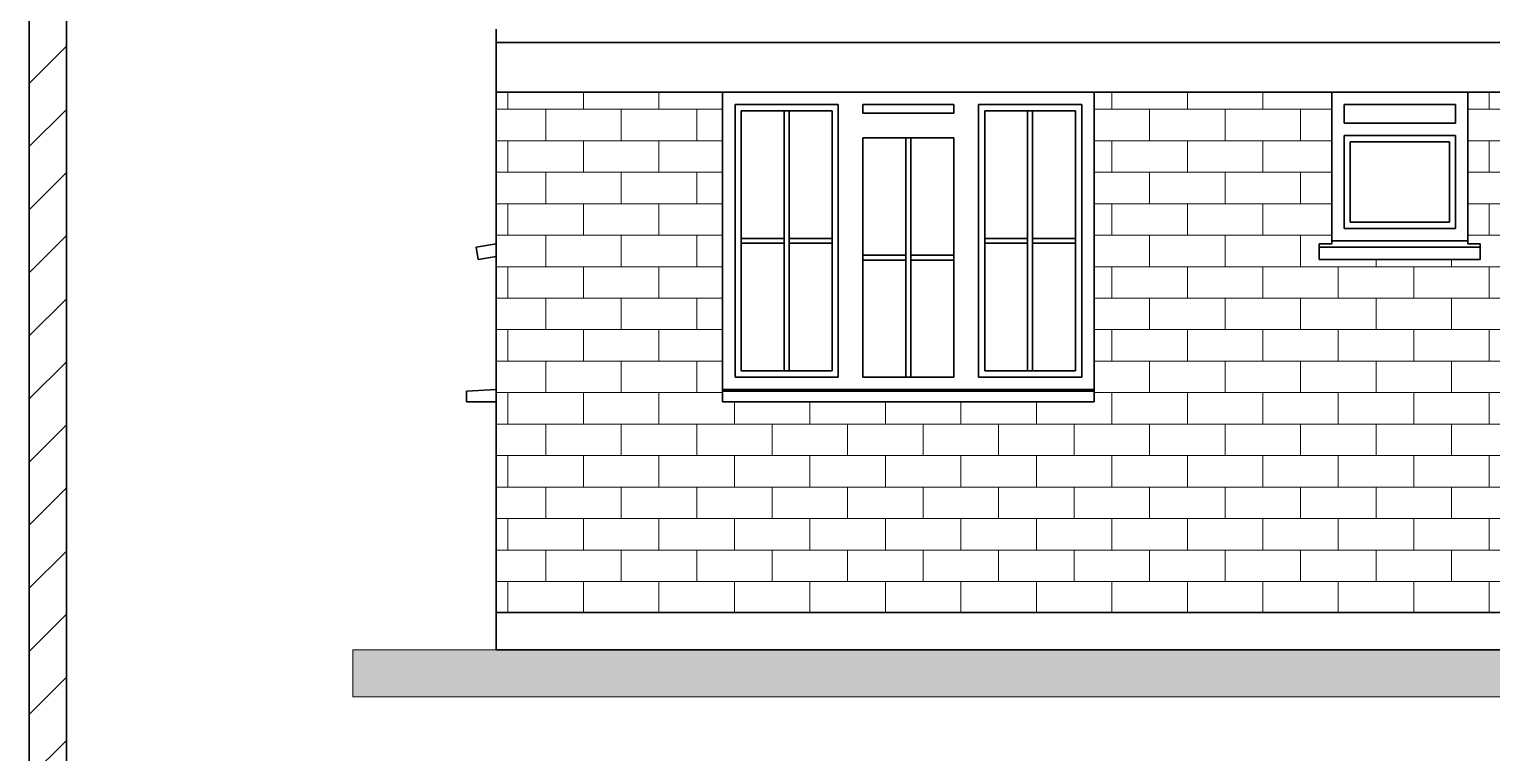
# Model space of a CAD drawing. Header units: millimetres. Extents: x 102766 to 172228, y -127504 to -81044.
# Drawn here: x 102766 to 108671, y -94417 to -91498 of the extents above; entities that cross this region are included whole.
import ezdxf

# ---------------------------------------------------------------- set-up
doc = ezdxf.new("R2010")
doc.units = ezdxf.units.MM
doc.header["$MEASUREMENT"] = 0
for name, color, linetype, lineweight, true_color in [('2D Drafting - General_Pen_No__105', 7, 'Continuous', 13, 0xcae6ff), ('2D Drafting - General_Pen_No__82', 7, 'Continuous', 20, 0xaaaaaa), ('Structural - Bearing_Pen_No__107', 7, 'Continuous', 13, 0xaaaaaa)]:
    doc.layers.add(name, color=color, linetype=linetype, lineweight=lineweight, true_color=true_color)
for name, color, linetype, lineweight in [('2D Drafting - General_Pen_No__20', 1, 'Continuous', 0), ('Structural - Bearing_Pen_No__21', 7, 'Continuous', 35), ('Structural - Bearing_Pen_No__27', 7, 'Continuous', 35)]:
    doc.layers.add(name, color=color, linetype=linetype, lineweight=lineweight)
doc.layers.add('Structural - Bearing', color=7, linetype='Continuous')

# ---------------------------------------------------------------- blocks, each defined once
blk = doc.blocks.new('Wall_77', base_point=(102765.9, -81043.6))
at = {"layer": 'Structural - Bearing_Pen_No__107', "linetype": 'Continuous'}
h = blk.add_hatch(dxfattribs=at)
h.set_pattern_fill('Masonry_Block', color=256, style=0, pattern_type=2)
h.set_pattern_definition([(45, (0, 0), (-127.27922, 127.27922), [])])
h.paths.add_polyline_path([(102765.9, -81043.6), (102765.9, -127503.7), (102915.9, -127353.7), (102915.9, -81193.6)])
at = {"layer": 'Structural - Bearing_Pen_No__27', "linetype": 'Continuous', "flags": 128}
for points in [[(102765.9, -81043.6), (102765.9, -127503.7)], [(102915.9, -127353.7), (102915.9, -81193.6)]]:
    blk.add_lwpolyline(points, dxfattribs=at)

msp = doc.modelspace()

# ---------------------------------------------------------------- hatches: boundary and pattern name
at = {"layer": '2D Drafting - General_Pen_No__82', "linetype": 'Continuous'}
h = msp.add_hatch(dxfattribs=at)
h.set_pattern_fill('Shingle', color=256, style=0, pattern_type=2)
h.set_pattern_definition([(0, (0, 0), (0, 127), []), (90, (0, 0), (-304.8, 0), [127, -127]), (90, (152.4, 127), (-304.8, 0), [127, -127])])
h.paths.add_polyline_path([(112952.3, -93851.6), (112952.3, -91751.6), (112080.6, -91751.6), (112080.6, -91801.6), (112080.6, -92901.6), (112080.6, -92951.6), (112080.6, -92957.9), (112080.6, -93001.6), (110580.6, -93001.6), (110580.6, -92957.9), (110580.6, -92951.6), (110580.6, -92901.6), (110580.6, -91801.6), (110580.6, -91751.6), (109644.8, -91751.6), (109644.8, -92363.4), (109694.8, -92363.4), (109694.8, -92377.7), (109694.8, -92426.9), (109044.8, -92426.9), (109044.8, -92377.7), (109044.8, -92363.4), (109094.8, -92363.4), (109094.8, -91751.6), (108575.1, -91751.6), (108575.1, -92363.4), (108625.1, -92363.4), (108625.1, -92377.7), (108625.1, -92426.9), (107975.1, -92426.9), (107975.1, -92377.7), (107975.1, -92363.4), (108025.1, -92363.4), (108025.1, -91751.6), (107065.8, -91751.6), (107065.8, -91801.6), (107065.8, -92901.6), (107065.8, -92951.6), (107065.8, -92957.9), (107065.8, -93001.6), (105565.8, -93001.6), (105565.8, -92957.9), (105565.8, -92951.6), (105565.8, -92901.6), (105565.8, -91801.6), (105565.8, -91751.6), (104651.4, -91751.6), (104651.4, -93851.6)])
msp.add_hatch(color=256, dxfattribs=at).paths.add_polyline_path([(104072.9, -94001.6), (119523.3, -94001.6), (119523.3, -94191.8), (104072.9, -94191.8)])

# ---------------------------------------------------------------- linework, layer by layer
at = {"layer": '2D Drafting - General_Pen_No__105', "linetype": 'Continuous', "flags": 128}
msp.add_lwpolyline([(109094.8, -91751.6), (108575.1, -91751.6), (108575.1, -92363.4), (108625.1, -92363.4), (108625.1, -92377.7), (108625.1, -92426.9), (107975.1, -92426.9), (107975.1, -92377.7), (107975.1, -92363.4), (108025.1, -92363.4), (108025.1, -91751.6), (107065.8, -91751.6), (107065.8, -91801.6), (107065.8, -92901.6), (107065.8, -92951.6), (107065.8, -92957.9), (107065.8, -93001.6), (105565.8, -93001.6), (105565.8, -92957.9), (105565.8, -92951.6), (105565.8, -92901.6), (105565.8, -91801.6), (105565.8, -91751.6), (104651.4, -91751.6), (104651.4, -93851.6), (112952.3, -93851.6)], dxfattribs=at)
msp.add_lwpolyline([(104072.9, -94001.6), (119523.3, -94001.6), (119523.3, -94191.8), (104072.9, -94191.8)], close=True, dxfattribs=at)
at = {"layer": '2D Drafting - General_Pen_No__20', "linetype": 'Continuous'}
msp.add_line((102765.9, -127503.7), (102765.9, -81043.6), dxfattribs=at)
at = {"layer": 'Structural - Bearing_Pen_No__21', "linetype": 'Continuous'}
for p, q in [((104651.4, -93851.6), (104651.4, -91498)), ((104651.4, -91552), (118651.8, -91552)), ((104651.4, -91751.6), (118651.8, -91751.6)), ((105565.8, -91801.6), (105565.8, -91751.6)), ((107065.8, -91751.6), (107065.8, -91801.6)), ((108575.1, -91751.6), (108025.1, -91751.6)), ((108025.1, -91751.6), (108025.1, -92363.4)), ((108575.1, -92363.4), (108575.1, -91751.6)), ((105565.8, -92901.6), (105565.8, -91801.6)), ((105615.8, -91801.6), (105615.8, -92901.6)), ((106032.4, -91801.6), (105615.8, -91801.6)), ((105640.8, -92876.6), (105640.8, -91826.6)), ((105640.8, -91826.6), (106007.4, -91826.6)), ((105814.1, -91826.6), (105814.1, -92341.6)), ((105834.1, -92341.6), (105834.1, -91826.6)), ((106007.4, -91826.6), (106007.4, -92876.6)), ((106032.4, -92901.6), (106032.4, -91801.6)), ((106132.4, -91801.6), (106132.4, -91836.6)), ((106499.1, -91801.6), (106132.4, -91801.6)), ((106499.1, -91836.6), (106499.1, -91801.6)), ((106599.1, -91801.6), (106599.1, -92901.6)), ((107015.8, -91801.6), (106599.1, -91801.6)), ((106624.1, -92876.6), (106624.1, -91826.6)), ((106624.1, -91826.6), (106990.8, -91826.6)), ((106797.4, -91826.6), (106797.4, -92341.6)), ((106817.4, -92341.6), (106817.4, -91826.6)), ((106990.8, -91826.6), (106990.8, -92876.6)), ((107015.8, -92901.6), (107015.8, -91801.6)), ((107065.8, -91801.6), (107065.8, -92901.6)), ((108075.1, -91801.6), (108075.1, -91876.6)), ((108525.1, -91801.6), (108075.1, -91801.6)), ((108525.1, -91876.6), (108525.1, -91801.6)), ((106132.4, -91836.6), (106499.1, -91836.6)), ((108075.1, -91876.6), (108525.1, -91876.6)), ((106132.4, -91936.6), (106132.4, -92901.6)), ((106499.1, -91936.6), (106132.4, -91936.6)), ((106305.8, -91936.6), (106305.8, -92409.1)), ((106325.8, -92409.1), (106325.8, -91936.6)), ((106499.1, -92901.6), (106499.1, -91936.6)), ((108075.1, -91926.6), (108075.1, -92301.6)), ((108525.1, -91926.6), (108075.1, -91926.6)), ((108525.1, -92301.6), (108525.1, -91926.6)), ((108100.1, -91951.6), (108100.1, -92276.6)), ((108500.1, -91951.6), (108100.1, -91951.6)), ((108500.1, -92276.6), (108500.1, -91951.6)), ((108075.1, -92301.6), (108525.1, -92301.6)), ((108100.1, -92276.6), (108500.1, -92276.6)), ((105814.1, -92341.6), (105640.8, -92341.6)), ((105814.1, -92361.6), (105814.1, -92341.6)), ((106007.4, -92341.6), (105834.1, -92341.6)), ((105834.1, -92341.6), (105834.1, -92361.6)), ((106797.4, -92341.6), (106624.1, -92341.6)), ((106797.4, -92361.6), (106797.4, -92341.6)), ((106990.8, -92341.6), (106817.4, -92341.6)), ((106817.4, -92341.6), (106817.4, -92361.6)), ((108575.1, -92351.6), (108025.1, -92351.6)), ((104651.4, -92363.4), (104570.4, -92377.7)), ((104570.4, -92377.7), (104579.1, -92426.9)), ((104579.1, -92426.9), (104651.4, -92414.2)), ((105640.8, -92361.6), (105814.1, -92361.6)), ((105814.1, -92361.6), (105814.1, -92876.6)), ((105834.1, -92876.6), (105834.1, -92361.6)), ((105834.1, -92361.6), (106007.4, -92361.6)), ((106305.8, -92409.1), (106132.4, -92409.1)), ((106305.8, -92429.1), (106305.8, -92409.1)), ((106499.1, -92409.1), (106325.8, -92409.1)), ((106325.8, -92409.1), (106325.8, -92429.1)), ((106624.1, -92361.6), (106797.4, -92361.6)), ((106797.4, -92361.6), (106797.4, -92876.6)), ((106817.4, -92876.6), (106817.4, -92361.6)), ((106817.4, -92361.6), (106990.8, -92361.6)), ((107975.1, -92363.4), (107975.1, -92377.7)), ((107975.1, -92363.4), (108025.1, -92363.4)), ((107975.1, -92377.7), (108625.1, -92377.7)), ((107975.1, -92377.7), (107975.1, -92426.9)), ((108625.1, -92363.4), (108575.1, -92363.4)), ((108625.1, -92363.4), (108625.1, -92377.7)), ((108625.1, -92377.7), (108625.1, -92426.9)), ((106132.4, -92429.1), (106305.8, -92429.1)), ((106305.8, -92429.1), (106305.8, -92901.6)), ((106325.8, -92901.6), (106325.8, -92429.1)), ((106325.8, -92429.1), (106499.1, -92429.1)), ((107975.1, -92426.9), (108625.1, -92426.9)), ((106007.4, -92876.6), (105640.8, -92876.6)), ((106990.8, -92876.6), (106624.1, -92876.6)), ((105565.8, -92951.6), (105565.8, -92901.6)), ((105615.8, -92901.6), (106032.4, -92901.6)), ((106132.4, -92901.6), (106499.1, -92901.6)), ((106599.1, -92901.6), (107015.8, -92901.6)), ((107065.8, -92901.6), (107065.8, -92951.6)), ((104531.4, -92957.9), (104651.4, -92951.6)), ((104531.4, -93001.6), (104531.4, -92957.9)), ((104531.4, -93001.6), (104651.4, -93001.6)), ((105565.8, -92951.6), (105565.8, -92957.9)), ((107065.8, -92951.6), (105565.8, -92951.6)), ((105565.8, -92957.9), (107065.8, -92957.9)), ((105565.8, -93001.6), (105565.8, -92957.9)), ((105565.8, -93001.6), (107065.8, -93001.6)), ((107065.8, -92957.9), (107065.8, -92951.6)), ((107065.8, -93001.6), (107065.8, -92957.9)), ((104651.4, -93851.6), (112952.3, -93851.6)), ((104651.4, -94001.6), (104651.4, -93851.6)), ((104651.4, -94001.6), (112952.3, -94001.6))]:
    msp.add_line(p, q, dxfattribs=at)

# ---------------------------------------------------------------- block references
at = {"layer": 'Structural - Bearing'}
msp.add_blockref('Wall_77', (102765.9, -81043.6), dxfattribs=at)

doc.saveas('drawing.dxf')
